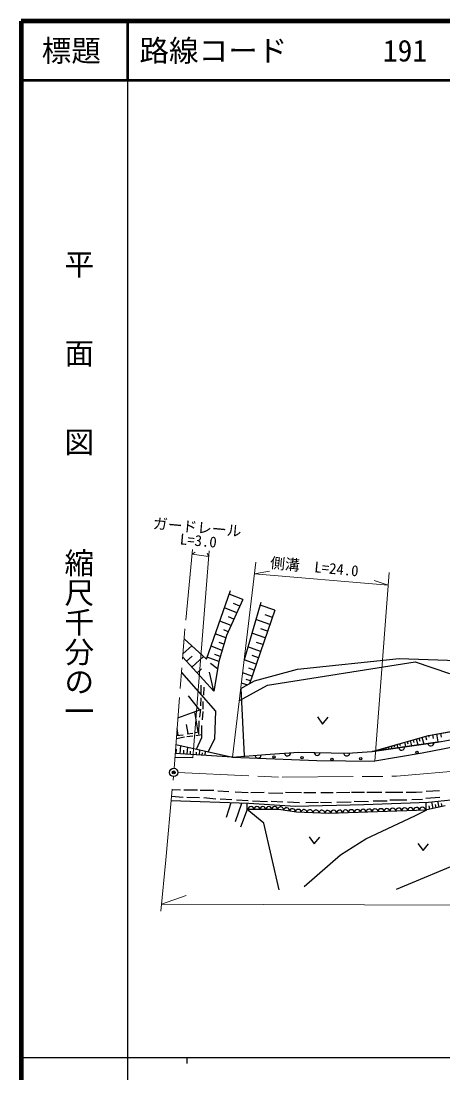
# Model space of a CAD drawing. Units: millimetres, scale not verified. Extents: x 40000 to 680000, y 20000 to 380000.
# Drawn here: x 40000 to 111300, y 202409 to 380000 of the extents above; entities that cross this region are included whole.
import ezdxf
from ezdxf.enums import TextEntityAlignment as Align

# ---------------------------------------------------------------- set-up
doc = ezdxf.new("R2010")
doc.units = ezdxf.units.MM
doc.header["$LTSCALE"] = 1000
doc.header["$PDMODE"] = 32
doc.header["$PDSIZE"] = 500
doc.linetypes.add('CHAIN', pattern=[18.5, 12, -1.5, 3.5, -1.5])
for name, color, linetype, lineweight in [('M-BGD', 7, 'Continuous', 25), ('M-BMK', 2, 'CHAIN', 13), ('M-BMK-SRVR', 3, 'Continuous', 25), ('M-STR-HTXT', 7, 'Continuous', 13), ('M-TTL', 2, 'Continuous', 140), ('M-TTL-BAND', 7, 'Continuous', 25), ('M-TTL-LINE', 7, 'Continuous', 50), ('M-TTL-TXT', 7, 'Continuous', 50)]:
    doc.layers.add(name, color=color, linetype=linetype, lineweight=lineweight)
doc.layers.add('M-OTRS', color=6, linetype='Continuous')
doc.styles.add('@ＭＳ ゴシック', font='')
doc.styles.add('ＭＳ ゴシック', font='')
doc.styles.get('@ＭＳ ゴシック').set_extended_font_data('@MS Gothic')
doc.styles.get('ＭＳ ゴシック').set_extended_font_data('MS Gothic')

msp = doc.modelspace()

# ---------------------------------------------------------------- linework, layer by layer
at = {"layer": 'M-BGD'}
for p, q in [((71346, 272265), (75395, 283881)), ((77453, 282355), (75170, 283236)), ((76456, 280117), (74364, 280924)), ((77453, 282355), (74731, 276248)), ((76954, 281236), (75890, 281647)), ((80527, 281858), (77712, 272180)), ((82898, 280515), (80389, 281386)), ((75973, 279035), (75060, 279388)), ((82898, 280515), (78601, 268107)), ((82069, 278129), (79683, 278958)), ((82483, 279322), (81260, 279747)), ((75491, 277953), (73585, 278689)), ((75025, 276907), (74258, 277203)), ((81675, 276994), (80511, 277399)), ((67557, 275700), (71346, 272265)), ((74608, 275842), (72832, 276527)), ((74731, 276248), (73404, 271867)), ((81281, 275860), (79011, 276647)), ((67358, 273146), (68853, 274525)), ((73965, 273719), (72103, 274437)), ((74287, 274780), (73482, 275091)), ((80493, 273590), (78340, 274337)), ((80887, 274725), (79781, 275109)), ((72607, 266889), (67317, 272620)), ((67975, 271907), (68908, 272768)), ((68877, 270930), (70830, 272733)), ((73404, 271867), (71475, 272588)), ((73404, 271867), (72607, 266889)), ((73654, 272692), (72732, 273048)), ((79746, 271436), (77708, 272143)), ((80120, 272513), (79070, 272877)), ((81671, 267856), (106610, 271791)), ((86704, 270602), (103910, 272386)), ((103910, 272386), (118050, 271883)), ((106610, 271791), (112375, 269869)), ((67114, 270003), (72844, 263514)), ((69778, 269954), (70522, 270641)), ((72607, 266889), (71844, 270070)), ((73211, 270659), (72035, 271514)), ((79038, 269398), (77446, 269951)), ((79392, 270417), (78485, 270732)), ((79474, 268588), (86704, 270602)), ((77135, 267343), (79474, 268588)), ((78137, 267927), (77242, 268238)), ((78762, 268602), (78053, 268849)), ((70400, 267896), (70367, 266436)), ((70898, 266203), (70931, 267531)), ((76890, 265298), (81671, 267856)), ((77135, 267343), (77690, 255958)), ((68227, 266092), (70151, 263670)), ((70367, 265739), (70301, 264411)), ((70765, 263847), (70765, 265141)), ((70151, 263670), (66468, 262309)), ((69938, 259989), (69354, 263375)), ((70301, 263847), (70168, 262486)), ((70666, 262022), (70765, 263416)), ((72844, 263514), (72677, 258823)), ((68255, 259706), (67989, 261247)), ((70035, 261856), (69969, 259632)), ((70533, 259035), (70566, 261092)), ((90080, 262545), (90933, 261311)), ((90933, 261311), (91879, 262475)), ((66290, 259383), (67397, 259521)), ((66572, 259418), (66379, 260537)), ((68027, 259222), (69023, 259322)), ((68061, 259687), (69056, 259787)), ((69477, 259895), (69980, 259998)), ((69543, 259387), (70541, 259551)), ((99353, 256683), (108845, 259405)), ((130251, 260744), (107788, 256424)), ((108845, 259405), (115748, 260600)), ((108863, 259408), (108921, 259073)), ((109539, 259525), (109655, 258857)), ((110215, 259642), (110449, 258290)), ((110372, 258276), (123807, 260719)), ((110885, 259758), (111001, 259085)), ((66171, 257850), (75745, 255707)), ((67596, 259090), (66248, 258840)), ((66889, 256285), (66983, 257668)), ((69644, 257072), (70533, 259035)), ((72677, 258823), (71628, 256628)), ((110372, 258276), (99353, 256683)), ((99353, 256683), (110372, 258276)), ((102545, 257569), (102669, 257163)), ((103023, 257715), (103096, 257475)), ((103501, 257861), (103671, 257308)), ((103979, 258008), (104075, 257694)), ((104773, 258237), (104985, 257498)), ((105254, 258375), (105369, 257973)), ((105734, 258513), (105984, 257642)), ((105853, 257623), (106843, 257766)), ((106238, 258658), (106373, 258188)), ((106743, 258802), (107032, 257794)), ((107247, 258947), (107401, 258408)), ((107751, 259091), (108080, 257945)), ((107833, 257909), (108823, 258052)), ((108324, 259256), (108500, 258643)), ((109812, 258196), (110372, 258276)), ((110372, 258276), (110799, 258354)), ((75745, 255707), (66054, 256339)), ((66196, 256330), (66246, 257076)), ((67491, 256246), (67535, 256890)), ((68094, 256206), (68175, 257401)), ((68617, 256172), (68654, 256728)), ((69638, 256105), (69671, 256581)), ((70137, 256073), (70197, 256949)), ((70636, 256040), (70663, 256438)), ((71135, 256008), (71184, 256728)), ((75745, 255707), (81293, 256158)), ((81293, 256158), (86886, 256558)), ((86886, 256558), (95142, 256425)), ((95142, 256425), (99353, 256683)), ((107788, 256424), (99785, 255040)), ((99915, 256765), (100905, 256908)), ((100154, 256838), (100160, 256819)), ((100632, 256984), (100666, 256873)), ((101111, 257130), (101139, 257038)), ((101589, 257276), (101668, 257018)), ((101895, 257051), (102884, 257194)), ((102067, 257423), (102118, 257257)), ((103874, 257337), (104863, 257480)), ((104863, 257480), (104864, 257480)), ((69052, 255625), (66001, 255661)), ((75745, 255707), (89998, 255140)), ((89998, 255140), (99785, 255040)), ((67393, 248901), (65435, 249093)), ((65544, 250285), (66928, 250228)), ((67492, 250228), (69815, 250195)), ((70180, 248834), (67990, 248901)), ((70280, 250162), (72603, 250129)), ((72902, 248635), (70911, 248834)), ((73234, 250029), (75126, 249930)), ((75623, 248536), (73665, 248635)), ((76188, 249863), (78378, 249764)), ((78843, 249764), (81066, 249830)), ((81830, 249697), (84219, 249664)), ((84684, 249797), (87372, 249730)), ((87770, 249730), (89828, 249764)), ((90658, 249764), (92749, 249764)), ((93280, 249730), (95537, 249797)), ((95835, 249797), (98059, 249830)), ((98457, 249797), (100979, 249797)), ((101610, 249797), (104497, 249830)), ((105095, 249830), (106787, 249830)), ((106787, 249830), (107783, 249896)), ((110770, 248901), (108381, 248735)), ((108480, 249963), (110704, 250096)), ((108878, 248137), (127165, 250062)), ((65374, 248430), (78511, 247938)), ((74707, 245582), (75500, 248051)), ((76217, 244850), (77335, 247982)), ((78378, 248337), (76420, 248469)), ((78230, 246864), (77086, 243889)), ((78230, 246864), (78201, 247950)), ((83502, 246888), (78230, 246864)), ((81021, 244576), (78230, 246864)), ((78511, 247938), (86310, 247474)), ((81631, 248204), (79108, 248303)), ((84252, 248137), (82294, 248237)), ((86555, 246423), (83502, 246888)), ((87073, 248038), (85016, 248104)), ((86310, 247474), (97926, 247706)), ((90260, 248071), (88136, 248038)), ((92483, 248005), (90591, 248071)), ((95769, 248104), (93379, 248071)), ((98689, 248204), (96300, 248237)), ((97926, 247706), (108878, 248137)), ((101842, 248270), (99486, 248270)), ((105194, 248436), (102307, 248436)), ((107850, 248602), (106057, 248536)), ((108459, 246788), (108477, 248095)), ((111643, 247502), (108585, 246837)), ((109091, 246947), (108973, 247490)), ((109653, 247069), (109408, 248193)), ((110159, 247180), (110043, 247714)), ((110665, 247290), (110445, 248302)), ((111154, 247396), (111050, 247875)), ((91998, 246224), (86555, 246423)), ((108459, 246788), (91998, 246224)), ((98284, 241919), (106525, 245841)), ((106525, 245841), (108585, 246837)), ((83630, 233319), (81021, 244576)), ((88687, 242300), (89539, 241066)), ((89539, 241066), (90485, 242230)), ((93964, 239261), (98284, 241919)), ((107073, 241172), (107926, 239938)), ((107926, 239938), (108872, 241102)), ((87850, 233878), (93964, 239261)), ((103468, 233413), (116693, 238995))]:
    msp.add_line(p, q, dxfattribs=at)
msp.add_lwpolyline([(99915, 256765), (104099, 258044), (108845, 259405), (112297, 260002), (115748, 260600), (123349, 262060), (131725, 263687), (134035, 264184), (137122, 264848)], dxfattribs=at)
for centre in [(82758, 255759), (87485, 255626), (106895, 256541), (92546, 255359), (97406, 255492)]:
    msp.add_circle(centre, 200, dxfattribs=at)
for centre, radius, start, end in [((109249, 258114), 500, 188.22672, 8.22672), ((80056, 256058), 500, 184.65367, 4.65367), ((85042, 256426), 500, 184.08562, 4.08562), ((90037, 256507), 500, 179.07595, 359.07595), ((95036, 256426), 500, 179.05874, 2.59033), ((104300, 257399), 500, 188.22672, 8.22672), ((78869, 246867), 500, 0.26032, 180.26032), ((79869, 246871), 500, 0.26032, 180.26032), ((80869, 246876), 500, 0.26032, 180.26032), ((81869, 246880), 500, 0.26032, 180.26032), ((82869, 246885), 500, 0.26032, 180.26032), ((83866, 246834), 499, 351.18323, 173.86916), ((84853, 246682), 500, 351.34746, 171.34746), ((85842, 246531), 500, 351.34746, 171.34746), ((86834, 246414), 500, 357.81982, 175.0929), ((87833, 246376), 500, 357.90475, 177.90475), ((95828, 246355), 500, 1.963, 181.963), ((96827, 246389), 500, 1.963, 181.963), ((97827, 246424), 500, 1.963, 181.963), ((98826, 246458), 500, 1.963, 181.963), ((99826, 246492), 500, 1.963, 181.963), ((100825, 246526), 500, 1.963, 181.963), ((101824, 246561), 500, 1.963, 181.963), ((102824, 246595), 500, 1.963, 181.963), ((103823, 246629), 500, 1.963, 181.963), ((104823, 246663), 500, 1.963, 181.963), ((105822, 246698), 500, 1.963, 181.963), ((106821, 246732), 500, 1.963, 181.963), ((107821, 246766), 500, 1.963, 181.963), ((88832, 246340), 500, 357.90475, 177.90475), ((89832, 246303), 500, 357.90475, 177.90475), ((90831, 246267), 500, 357.90475, 177.90475), ((91830, 246230), 500, 0.57906, 177.92735), ((92830, 246252), 500, 1.963, 181.963), ((93829, 246287), 500, 1.963, 181.963), ((94829, 246321), 500, 1.963, 181.963)]:
    msp.add_arc(centre, radius, start, end, dxfattribs=at)
at = {"layer": 'M-BMK'}
for p, q in [((68986, 290804), (67625, 276580)), ((65859, 253837), (67625, 276580)), ((103452, 252504), (122580, 254151)), ((64456, 238398), (65741, 252442)), ((66504, 253108), (84142, 252321)), ((84142, 252321), (103452, 252504))]:
    msp.add_line(p, q, dxfattribs=at)
at = {"layer": 'M-BMK-SRVR'}
msp.add_circle((65805, 253140), 700, dxfattribs=at)
at = {"layer": 'M-OTRS'}
msp.add_point((65805, 253140), dxfattribs=at)
at = {"layer": 'M-STR-HTXT'}
for p, q in [((68909, 290000), (69413, 290344)), ((68909, 290000), (71703, 289628)), ((71774, 290539), (69052, 255625)), ((71703, 289628), (71429, 290178)), ((79680, 288654), (75745, 255707)), ((79446, 286690), (81976, 287114)), ((79446, 286690), (102032, 284773)), ((102194, 286915), (99785, 255040)), ((102032, 284773), (99700, 285568)), ((63633, 229704), (64456, 238398)), ((63745, 230892), (67882, 232365)), ((63745, 230892), (145726, 230619))]:
    msp.add_line(p, q, dxfattribs=at)
at = {"layer": 'M-TTL'}
for p, q in [((40000, 380000), (40000, 20000)), ((680000, 380000), (40000, 380000))]:
    msp.add_line(p, q, dxfattribs=at)
at = {"layer": 'M-TTL-BAND'}
for p, q in [((58000, 370000), (58000, 20000)), ((40000, 205000), (579000, 205000)), ((68000, 205000), (68000, 204000))]:
    msp.add_line(p, q, dxfattribs=at)
at = {"layer": 'M-TTL-LINE'}
for p, q in [((58000, 380000), (58000, 370000)), ((40000, 370000), (680000, 370000))]:
    msp.add_line(p, q, dxfattribs=at)

# ---------------------------------------------------------------- texts
at = {"layer": 'M-STR-HTXT', "style": 'ＭＳ ゴシック'}
for s, p in [('ガードレール', (69633, 293078)), ('L=3.0', (69832, 290821))]:
    msp.add_text(s, height=1833, rotation=354.73, dxfattribs=at).set_placement(p, align=Align.BOTTOM_CENTER)
msp.add_text('側溝\u3000L=24.0', height=1833, rotation=354.534, dxfattribs=at).set_placement((81976, 287114), align=Align.BOTTOM_LEFT)
at = {"layer": 'M-TTL-BAND', "style": '@ＭＳ ゴシック'}
for s, p in [('平\u3000\u3000面\u3000\u3000図', (49777, 306475)), ('縮尺千分の一', (49777, 261030))]:
    msp.add_text(s, height=3666, rotation=270, dxfattribs=at).set_placement(p, align=Align.MIDDLE_RIGHT)
at = {"layer": 'M-TTL-TXT', "style": 'ＭＳ ゴシック'}
msp.add_text('標題', height=3666, dxfattribs=at).set_placement((48500, 375000), align=Align.MIDDLE_CENTER)
for s, p in [('路線コード', (60000, 375000)), ('191', (101142, 375000))]:
    msp.add_text(s, height=3666, dxfattribs=at).set_placement(p, align=Align.MIDDLE_LEFT)

doc.saveas('drawing.dxf')
